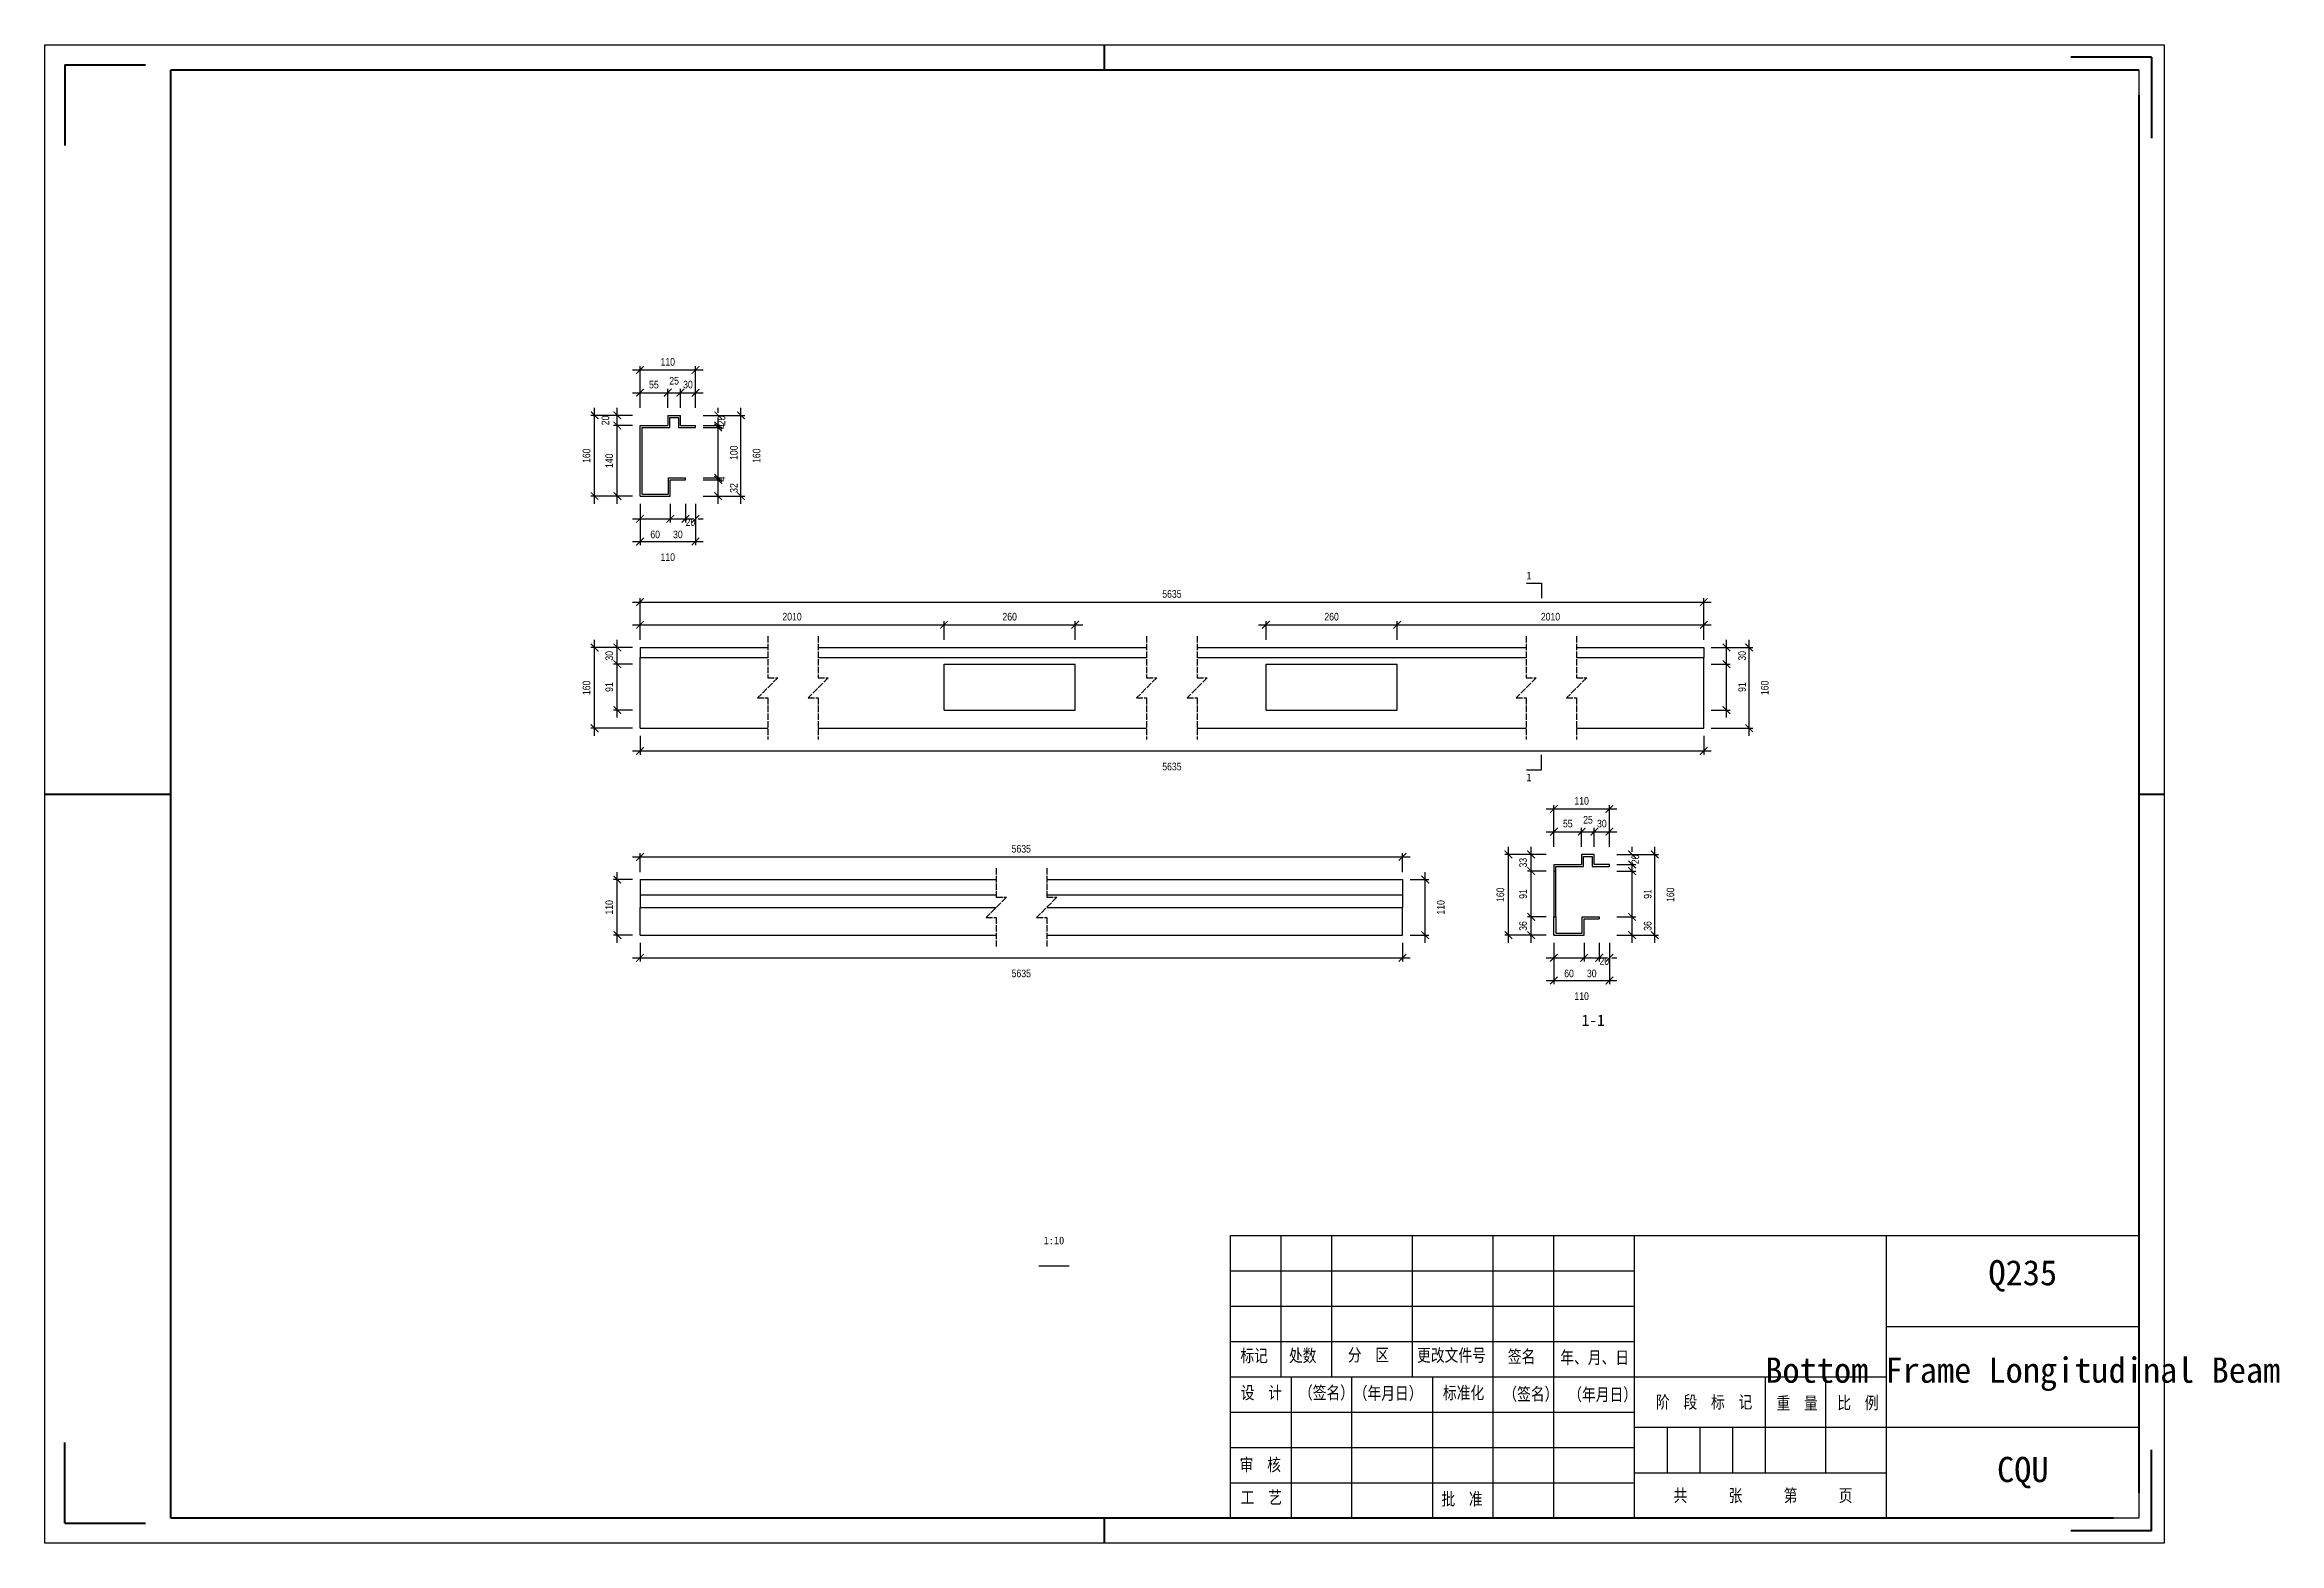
# Model space of a CAD drawing. Header units: millimetres. Extents: x 0 to 1925, y 0 to 4345.
# Drawn here: x 1470 to 1912.8, y 367 to 664 of the extents above; entities that cross this region are included whole.
import ezdxf

# ---------------------------------------------------------------- set-up
doc = ezdxf.new("R2010")
doc.units = ezdxf.units.MM
doc.linetypes.add('DASHED', pattern=[1.524, 1.27, -0.254])
doc.layers.add('总内框线', color=7, linetype='Continuous', lineweight=50)
doc.layers.add('总外框线', color=7, linetype='Continuous', lineweight=30)
doc.styles.add('OpenSansCondensed-Light', font='OpenSansCondensed-Light.ttf')
doc.styles.add('陈杰（2）', font='gbenor.shx', dxfattribs={"width": 0.8, "bigfont": 'gbcbig.shx'})
doc.dimstyles.new('EZDXF', dxfattribs={"dimtxt": 0.25, "dimasz": 0.175, "dimexe": 0.375, "dimexo": 0.125, "dimgap": 0.1, "dimtad": 1, "dimlfac": 100, "dimzin": 12, "dimdsep": 46, "dimtxsty": 'OpenSansCondensed-Light', "dimblk": 'ARCHTICK', "dimcen": 2.5, "dimazin": 3, "dimtfac": 0.5, "dimtmove": 2, "dimatfit": 3, "dimarcsym": 0})

# ---------------------------------------------------------------- blocks, each defined once
blk = doc.blocks.new('_ARCHTICK')
at = {"color": 0, "linetype": 'ByBlock', "const_width": 0.15}
blk.add_lwpolyline([(-0.5, -0.5), (0.5, 0.5)], dxfattribs=at)

msp = doc.modelspace()

# ---------------------------------------------------------------- linework, layer by layer
for p, q in [((1885, 659), (1885, 474)), ((1593.47901, 590.53373), (1595.97901, 590.53373)), ((1593.47901, 590.53373), (1593.47901, 588.53373)), ((1593.87901, 590.13373), (1595.57901, 590.13373)), ((1593.87901, 588.13373), (1593.87901, 590.13373)), ((1595.57901, 590.13373), (1595.57901, 588.13373)), ((1595.97901, 588.53373), (1595.97901, 590.53373)), ((1587.97901, 574.53373), (1587.97901, 588.53373)), ((1587.97901, 588.53373), (1593.47901, 588.53373)), ((1588.37901, 588.13373), (1593.87901, 588.13373)), ((1588.37901, 574.93373), (1588.37901, 588.13373)), ((1595.57901, 588.13373), (1598.97901, 588.13373)), ((1595.97901, 588.53373), (1598.97901, 588.53373)), ((1598.97901, 588.13373), (1598.97901, 588.53373)), ((1593.57901, 578.13373), (1596.97901, 578.13373)), ((1593.57901, 578.13373), (1593.57901, 574.93373)), ((1593.97901, 577.73373), (1596.97901, 577.73373)), ((1593.97901, 574.53373), (1593.97901, 577.73373)), ((1596.97901, 577.73373), (1596.97901, 578.13373)), ((1587.97901, 574.53373), (1593.97901, 574.53373)), ((1588.37901, 574.93373), (1593.57901, 574.93373)), ((1587.97901, 544.53373), (1587.97901, 542.53373)), ((1587.97901, 544.53373), (1613.27901, 544.53373)), ((1587.97901, 528.53373), (1587.97901, 542.53373)), ((1587.97901, 542.53373), (1613.27901, 542.53373)), ((1623.27901, 544.53373), (1688.37901, 544.53373)), ((1623.27901, 542.53373), (1688.37901, 542.53373)), ((1648.22901, 532.13373), (1648.22901, 541.23373)), ((1648.22901, 541.23373), (1674.22901, 541.23373)), ((1674.22901, 532.13373), (1674.22901, 541.23373)), ((1698.37901, 544.53373), (1763.57901, 544.53373)), ((1698.37901, 542.53373), (1763.57901, 542.53373)), ((1712.02901, 532.13373), (1712.02901, 541.23373)), ((1712.02901, 541.23373), (1738.02901, 541.23373)), ((1738.02901, 532.13373), (1738.02901, 541.23373)), ((1773.57901, 544.53373), (1798.77901, 544.53373)), ((1773.57901, 542.53373), (1798.77901, 542.53373)), ((1798.77901, 544.53373), (1798.77901, 542.53373)), ((1798.77901, 528.53373), (1798.77901, 542.53373)), ((1648.22901, 532.13373), (1674.22901, 532.13373)), ((1712.02901, 532.13373), (1738.02901, 532.13373)), ((1587.97901, 528.53373), (1613.27901, 528.53373)), ((1623.27901, 528.53373), (1688.37901, 528.53373)), ((1698.37901, 528.53373), (1763.57901, 528.53373)), ((1773.57901, 528.53373), (1798.77901, 528.53373)), ((1769.07901, 501.53373), (1769.07901, 500.23373)), ((1769.07901, 501.53373), (1774.57901, 501.53373)), ((1769.47901, 500.23373), (1769.47901, 501.13373)), ((1769.47901, 501.13373), (1774.97901, 501.13373)), ((1774.57901, 503.53373), (1774.57901, 501.53373)), ((1777.07901, 503.53373), (1774.57901, 503.53373)), ((1774.97901, 503.13373), (1776.67901, 503.13373)), ((1774.97901, 501.13373), (1774.97901, 503.13373)), ((1776.67901, 503.13373), (1776.67901, 501.13373)), ((1776.67901, 501.13373), (1780.07901, 501.13373)), ((1777.07901, 501.53373), (1777.07901, 503.53373)), ((1780.07901, 501.53373), (1777.07901, 501.53373)), ((1780.07901, 501.13373), (1780.07901, 501.53373)), ((1587.97901, 498.53373), (1587.97901, 495.53373)), ((1587.97901, 498.53373), (1658.57901, 498.53373)), ((1668.57901, 498.53373), (1739.07901, 498.53373)), ((1739.07901, 498.53373), (1739.07901, 495.53373)), ((1769.07901, 500.23373), (1769.47901, 500.23373)), ((1769.07901, 500.23373), (1769.07901, 491.13373)), ((1769.47901, 491.13373), (1769.47901, 500.23373)), ((1587.97901, 495.53373), (1587.97901, 493.03373)), ((1587.97901, 495.53373), (1658.57901, 495.53373)), ((1587.97901, 493.03373), (1658.57901, 493.03373)), ((1587.97901, 487.53373), (1587.97901, 493.03373)), ((1668.57901, 495.53373), (1739.07901, 495.53373)), ((1668.57901, 493.03373), (1739.07901, 493.03373)), ((1739.07901, 495.53373), (1739.07901, 493.03373)), ((1739.07901, 487.53373), (1739.07901, 493.03373)), ((1587.97901, 487.53373), (1658.57901, 487.53373)), ((1668.57901, 487.53373), (1739.07901, 487.53373)), ((1769.07901, 491.13373), (1769.47901, 491.13373)), ((1769.07901, 487.53373), (1769.07901, 491.13373)), ((1769.07901, 487.53373), (1775.07901, 487.53373)), ((1769.47901, 491.13373), (1769.47901, 487.93373)), ((1769.47901, 487.93373), (1774.67901, 487.93373)), ((1774.67901, 487.93373), (1774.67901, 491.13373)), ((1774.67901, 491.13373), (1778.07901, 491.13373)), ((1775.07901, 490.73373), (1778.07901, 490.73373)), ((1775.07901, 487.53373), (1775.07901, 490.73373)), ((1778.07901, 491.13373), (1778.07901, 490.73373)), ((1705, 428), (1885, 428)), ((1705, 372), (1705, 428)), ((1715, 428), (1715, 400)), ((1725, 428), (1725, 400)), ((1741, 428), (1741, 400)), ((1757, 428), (1757, 400)), ((1769, 428), (1769, 372)), ((1785, 428), (1785, 372)), ((1835, 372), (1835, 428)), ((1885, 428), (1885, 372)), ((1667, 422), (1673, 422)), ((1705, 421), (1785, 421)), ((1705, 414), (1785, 414)), ((1835, 410), (1885, 410)), ((1705, 407), (1785, 407)), ((1705, 400), (1835, 400)), ((1717, 400), (1717, 372)), ((1729, 400), (1729, 372)), ((1745, 400), (1745, 372)), ((1757, 400), (1757, 372)), ((1811, 381), (1811, 400)), ((1823, 381), (1823, 400)), ((1705, 393), (1785, 393)), ((1785, 390), (1835, 390)), ((1791.5, 390), (1791.5, 381)), ((1798, 390), (1798, 381)), ((1804.5, 390), (1804.5, 381)), ((1835, 390), (1885, 390)), ((1705, 386), (1785, 386)), ((1785, 381), (1835, 381)), ((1705, 379), (1785, 379)), ((1885, 372), (1705, 372))]:
    msp.add_line(p, q)
at = {"linetype": 'DASHED'}
for p, q in [((1613.27901, 546.78373), (1613.27901, 538.53373)), ((1623.27901, 546.78373), (1623.27901, 538.53373)), ((1688.37901, 546.78373), (1688.37901, 538.53373)), ((1698.37901, 546.78373), (1698.37901, 538.53373)), ((1763.57901, 546.78373), (1763.57901, 538.53373)), ((1773.57901, 546.78373), (1773.57901, 538.53373)), ((1615.27901, 538.53373), (1611.27901, 534.53373)), ((1613.27901, 538.53373), (1615.27901, 538.53373)), ((1625.27901, 538.53373), (1621.27901, 534.53373)), ((1623.27901, 538.53373), (1625.27901, 538.53373)), ((1690.37901, 538.53373), (1686.37901, 534.53373)), ((1688.37901, 538.53373), (1690.37901, 538.53373)), ((1700.37901, 538.53373), (1696.37901, 534.53373)), ((1698.37901, 538.53373), (1700.37901, 538.53373)), ((1765.57901, 538.53373), (1761.57901, 534.53373)), ((1763.57901, 538.53373), (1765.57901, 538.53373)), ((1775.57901, 538.53373), (1771.57901, 534.53373)), ((1773.57901, 538.53373), (1775.57901, 538.53373)), ((1611.27901, 534.53373), (1613.27901, 534.53373)), ((1613.27901, 534.53373), (1613.27901, 526.28373)), ((1621.27901, 534.53373), (1623.27901, 534.53373)), ((1623.27901, 534.53373), (1623.27901, 526.28373)), ((1686.37901, 534.53373), (1688.37901, 534.53373)), ((1688.37901, 534.53373), (1688.37901, 526.28373)), ((1696.37901, 534.53373), (1698.37901, 534.53373)), ((1698.37901, 534.53373), (1698.37901, 526.28373)), ((1761.57901, 534.53373), (1763.57901, 534.53373)), ((1763.57901, 534.53373), (1763.57901, 526.28373)), ((1771.57901, 534.53373), (1773.57901, 534.53373)), ((1773.57901, 534.53373), (1773.57901, 526.28373)), ((1658.57901, 500.78373), (1658.57901, 495.03373)), ((1668.57901, 500.78373), (1668.57901, 495.03373)), ((1660.57901, 495.03373), (1656.57901, 491.03373)), ((1658.57901, 495.03373), (1660.57901, 495.03373)), ((1670.57901, 495.03373), (1666.57901, 491.03373)), ((1668.57901, 495.03373), (1670.57901, 495.03373)), ((1656.57901, 491.03373), (1658.57901, 491.03373)), ((1658.57901, 491.03373), (1658.57901, 485.28373)), ((1666.57901, 491.03373), (1668.57901, 491.03373)), ((1668.57901, 491.03373), (1668.57901, 485.28373))]:
    msp.add_line(p, q, dxfattribs=at)
for points in [[(1763.64631, 557.28373), (1766.64631, 557.28373), (1766.64631, 554.28373)], [(1763.64631, 520.28373), (1766.64631, 520.28373), (1766.64631, 523.28373)]]:
    msp.add_lwpolyline(points)
at = {"layer": '总内框线'}
for p, q in [((1474, 660), (1474, 644)), ((1474, 660), (1490, 660)), ((1680, 659), (1680, 664)), ((1887.5, 661.5), (1871.5, 661.5)), ((1887.5, 661.5), (1887.5, 645.5)), ((1495, 372), (1495, 659)), ((1495, 659), (1885, 659)), ((1885, 654), (1885, 377)), ((1470, 515.5), (1495, 515.5)), ((1885, 515.5), (1890, 515.5)), ((1474, 371), (1474, 387)), ((1887.5, 369.5), (1887.5, 385.5)), ((1880, 372), (1495, 372)), ((1680, 367), (1680, 372)), ((1474, 371), (1490, 371)), ((1887.5, 369.5), (1871.5, 369.5))]:
    msp.add_line(p, q, dxfattribs=at)
at = {"layer": '总外框线'}
for p, q in [((1470, 367), (1470, 664)), ((1470, 664), (1890, 664)), ((1890, 664), (1890, 367)), ((1890, 367), (1470, 367))]:
    msp.add_line(p, q, dxfattribs=at)

# ---------------------------------------------------------------- texts
for s, height, p in [('1', 1.5, (1763.64631, 558.03373)), ('1', 1.5, (1763.64631, 518.03373)), ('1-1', 2.25, (1774.57901, 469.53373))]:
    msp.add_text(s, height=height).set_placement(p)
at = {"attachment_point": 5}
for s, insert, char_height in [('1:10', (1670, 427), 1.5), ('Q235', (1862, 420), 5), ('Bottom Frame Longitudinal Beam', (1862, 400.5), 5), ('CQU', (1862, 381), 5)]:
    msp.add_mtext(s, dxfattribs=dict(at, insert=insert, char_height=char_height))
at = {"char_height": 2.5, "width": 93.0192856, "attachment_point": 1, "style": '陈杰（2）'}
for s, insert in [('{\\fSimSun|b0|i0|c134|p2;标记}', (1706.95482, 405.44053)), ('{\\fSimSun|b0|i0|c134|p2;处数}', (1716.57596, 405.45543)), ('{\\fSimSun|b0|i0|c134|p2;分\u3000区}', (1728.23692, 405.57959)), ('{\\fSimSun|b0|i0|c134|p2;更改文件号}', (1741.97169, 405.52496)), ('{\\fSimSun|b0|i0|c134|p2;签名}', (1759.95608, 405.2667)), ('{\\fSimSun|b0|i0|c134|p2;年、月、日}', (1770.35064, 405.07301)), ('{\\fSimSun|b0|i0|c134|p2;设\u3000计}', (1707.01432, 398.10007)), ('{\\fSimSun|b0|i0|c134|p2;（签名）}', (1718.55629, 398.10007)), ('{\\fSimSun|b0|i0|c134|p2;\u3000（年月日）}', (1726.68156, 397.98584)), ('{\\fSimSun|b0|i0|c134|p2;标准化}', (1747.08823, 398.08517)), ('{\\fSimSun|b0|i0|c134|p2;（签名）}', (1759.05516, 397.83685)), ('{\\fSimSun|b0|i0|c134|p2;（年月日）}', (1771.923, 397.73752)), ('{\\fSimSun|b0|i0|c134|p2;阶\u3000段\u3000标\u3000记}', (1789.30395, 396.25254)), ('{\\fSimSun|b0|i0|c134|p2;重\u3000量}', (1813.18681, 396.02408)), ('{\\fSimSun|b0|i0|c134|p2;比\u3000例}', (1825.23873, 396.09361)), ('{\\fSimSun|b0|i0|c134|p2;审\u3000核}', (1706.81034, 383.83138)), ('{\\fSimSun|b0|i0|c134|p2;工\u3000艺}', (1707.01432, 377.34515)), ('{\\fSimSun|b0|i0|c134|p2;批\u3000准}', (1746.78226, 377.0273)), ('{\\fSimSun|b0|i0|c134|p2;共\u3000\u3000\u3000张\u3000\u3000\u3000第\u3000\u3000\u3000页}', (1792.79713, 377.72757))]:
    msp.add_mtext(s, dxfattribs=dict(at, insert=insert))

# ---------------------------------------------------------------- dimensions: what is measured, and where the dimension line sits
for base, p1, p2, location, text, override in [((1587.97901, 599.53373), (1587.97901, 590.53373), (1598.97901, 590.53373), (1593.47901, 601.13373), '110', {"dimtxt": 1.5, "dimasz": 1.5, "dimexe": 0.75, "dimexo": 1.5, "dimtad": 1, "dimlfac": 10, "dimblk": 'ARCHTICK', "dimsah": 0, "dimtsz": 0, "dimdle": 1.5, "dimtmove": 2}), ((1587.97901, 565.53373), (1587.97901, 574.53373), (1598.97901, 574.53373), (1593.47901, 562.43373), '110', {"dimtxt": 1.5, "dimasz": 1.5, "dimexe": 0.75, "dimexo": 1.5, "dimtad": 4, "dimlfac": 10, "dimblk": 'ARCHTICK', "dimsah": 0, "dimtsz": 0, "dimdle": 1.5, "dimtmove": 2}), ((1587.97901, 553.53373), (1587.97901, 544.53373), (1798.77901, 544.53373), (1693.37901, 555.13373), '5635', {"dimtxt": 1.5, "dimasz": 1.5, "dimexe": 0.75, "dimexo": 1.5, "dimtad": 1, "dimlfac": 10, "dimblk": 'ARCHTICK', "dimsah": 0, "dimtsz": 0, "dimdle": 1.5, "dimtmove": 2}), ((1587.97901, 549.03373), (1587.97901, 544.53373), (1648.22901, 544.53373), (1618.10401, 550.63373), '2010', {"dimtxt": 1.5, "dimasz": 1.5, "dimexe": 0.75, "dimexo": 1.5, "dimtad": 1, "dimlfac": 10, "dimblk": 'ARCHTICK', "dimsah": 0, "dimtsz": 0, "dimdle": 1.5, "dimtmove": 2}), ((1738.02901, 549.03373), (1738.02901, 544.53373), (1798.77901, 544.53373), (1768.40401, 550.63373), '2010', {"dimtxt": 1.5, "dimasz": 1.5, "dimexe": 0.75, "dimexo": 1.5, "dimtad": 1, "dimlfac": 10, "dimblk": 'ARCHTICK', "dimsah": 0, "dimtsz": 0, "dimdle": 1.5, "dimtmove": 2}), ((1587.97901, 524.03373), (1587.97901, 528.53373), (1798.77901, 528.53373), (1693.37901, 520.93373), '5635', {"dimtxt": 1.5, "dimasz": 1.5, "dimexe": 0.75, "dimexo": 1.5, "dimtad": 4, "dimlfac": 10, "dimblk": 'ARCHTICK', "dimsah": 0, "dimtsz": 0, "dimdle": 1.5, "dimtmove": 2}), ((1587.97901, 503.03373), (1587.97901, 498.53373), (1739.07901, 498.53373), (1663.52901, 504.63373), '5635', {"dimtxt": 1.5, "dimasz": 1.5, "dimexe": 0.75, "dimexo": 1.5, "dimtad": 1, "dimlfac": 10, "dimblk": 'ARCHTICK', "dimsah": 0, "dimtsz": 0, "dimdle": 1.5, "dimtmove": 2}), ((1587.97901, 483.03373), (1587.97901, 487.53373), (1739.07901, 487.53373), (1663.52901, 479.93373), '5635', {"dimtxt": 1.5, "dimasz": 1.5, "dimexe": 0.75, "dimexo": 1.5, "dimtad": 4, "dimlfac": 10, "dimblk": 'ARCHTICK', "dimsah": 0, "dimtsz": 0, "dimdle": 1.5, "dimtmove": 2})]:
    msp.add_linear_dim(base=base, p1=p1, p2=p2, location=location, text=text, dimstyle='EZDXF', override=override).render()
for base, p1, p2, location, override in [((1593.47901, 595.03373), (1593.47901, 590.53373), (1595.97901, 590.53373), (1594.72901, 597.38373), {"dimtxt": 1.5, "dimasz": 1.5, "dimexe": 0.75, "dimexo": 1.5, "dimtad": 1, "dimlfac": 10, "dimblk": 'ARCHTICK', "dimsah": 0, "dimtsz": 0, "dimdle": 1.5, "dimtmove": 2}), ((1587.97901, 595.03373), (1587.97901, 590.53373), (1593.47901, 590.53373), (1590.72901, 596.63373), {"dimtxt": 1.5, "dimasz": 1.5, "dimexe": 0.75, "dimexo": 1.5, "dimtad": 1, "dimlfac": 10, "dimblk": 'ARCHTICK', "dimsah": 0, "dimtsz": 0, "dimdle": 1.5, "dimtmove": 2}), ((1595.97901, 595.03373), (1595.97901, 590.53373), (1598.97901, 590.53373), (1597.47901, 596.63373), {"dimtxt": 1.5, "dimasz": 1.5, "dimexe": 0.75, "dimexo": 1.5, "dimtad": 1, "dimlfac": 10, "dimblk": 'ARCHTICK', "dimsah": 0, "dimtsz": 0, "dimdle": 1.5, "dimtmove": 2}), ((1587.97901, 570.03373), (1587.97901, 574.53373), (1593.97901, 574.53373), (1590.97901, 566.93373), {"dimtxt": 1.5, "dimasz": 1.5, "dimexe": 0.75, "dimexo": 1.5, "dimtad": 4, "dimlfac": 10, "dimblk": 'ARCHTICK', "dimsah": 0, "dimtsz": 0, "dimdle": 1.5, "dimtmove": 2}), ((1593.97901, 570.03373), (1593.97901, 574.53373), (1596.97901, 574.53373), (1595.47901, 566.93373), {"dimtxt": 1.5, "dimasz": 1.5, "dimexe": 0.75, "dimexo": 1.5, "dimtad": 4, "dimlfac": 10, "dimblk": 'ARCHTICK', "dimsah": 0, "dimtsz": 0, "dimdle": 1.5, "dimtmove": 2}), ((1596.97901, 570.03373), (1596.97901, 574.53373), (1598.97901, 574.53373), (1597.97901, 569.38373), {"dimtxt": 1.5, "dimasz": 1.5, "dimexe": 0.75, "dimexo": 1.5, "dimtad": 4, "dimlfac": 10, "dimblk": 'ARCHTICK', "dimsah": 0, "dimtsz": 0, "dimdle": 1.5, "dimtmove": 2}), ((1648.22901, 549.03373), (1648.22901, 544.53373), (1674.22901, 544.53373), (1661.22901, 550.63373), {"dimtxt": 1.5, "dimasz": 1.5, "dimexe": 0.75, "dimexo": 1.5, "dimtad": 1, "dimlfac": 10, "dimblk": 'ARCHTICK', "dimsah": 0, "dimtsz": 0, "dimdle": 1.5, "dimtmove": 2}), ((1712.02901, 549.03373), (1712.02901, 544.53373), (1738.02901, 544.53373), (1725.02901, 550.63373), {"dimtxt": 1.5, "dimasz": 1.5, "dimexe": 0.75, "dimexo": 1.5, "dimtad": 1, "dimlfac": 10, "dimblk": 'ARCHTICK', "dimsah": 0, "dimtsz": 0, "dimdle": 1.5, "dimtmove": 2}), ((1769.07901, 512.53373), (1769.07901, 503.53373), (1780.07901, 503.53373), (1774.57901, 514.13373), {"dimtxt": 1.5, "dimasz": 1.5, "dimexe": 0.75, "dimexo": 1.5, "dimtad": 1, "dimlfac": 10, "dimblk": 'ARCHTICK', "dimsah": 0, "dimtsz": 0, "dimdle": 1.5, "dimtmove": 2}), ((1769.07901, 508.03373), (1769.07901, 503.53373), (1774.57901, 503.53373), (1771.82901, 509.63373), {"dimtxt": 1.5, "dimasz": 1.5, "dimexe": 0.75, "dimexo": 1.5, "dimtad": 1, "dimlfac": 10, "dimblk": 'ARCHTICK', "dimsah": 0, "dimtsz": 0, "dimdle": 1.5, "dimtmove": 2}), ((1774.57901, 508.03373), (1774.57901, 503.53373), (1777.07901, 503.53373), (1775.82901, 510.38373), {"dimtxt": 1.5, "dimasz": 1.5, "dimexe": 0.75, "dimexo": 1.5, "dimtad": 1, "dimlfac": 10, "dimblk": 'ARCHTICK', "dimsah": 0, "dimtsz": 0, "dimdle": 1.5, "dimtmove": 2}), ((1777.07901, 508.03373), (1777.07901, 503.53373), (1780.07901, 503.53373), (1778.57901, 509.63373), {"dimtxt": 1.5, "dimasz": 1.5, "dimexe": 0.75, "dimexo": 1.5, "dimtad": 1, "dimlfac": 10, "dimblk": 'ARCHTICK', "dimsah": 0, "dimtsz": 0, "dimdle": 1.5, "dimtmove": 2}), ((1769.07901, 483.03373), (1769.07901, 487.53373), (1775.07901, 487.53373), (1772.07901, 479.93373), {"dimtxt": 1.5, "dimasz": 1.5, "dimexe": 0.75, "dimexo": 1.5, "dimtad": 4, "dimlfac": 10, "dimblk": 'ARCHTICK', "dimsah": 0, "dimtsz": 0, "dimdle": 1.5, "dimtmove": 2}), ((1769.07901, 478.53373), (1769.07901, 487.53373), (1780.07901, 487.53373), (1774.57901, 475.43373), {"dimtxt": 1.5, "dimasz": 1.5, "dimexe": 0.75, "dimexo": 1.5, "dimtad": 4, "dimlfac": 10, "dimblk": 'ARCHTICK', "dimsah": 0, "dimtsz": 0, "dimdle": 1.5, "dimtmove": 2}), ((1775.07901, 483.03373), (1775.07901, 487.53373), (1778.07901, 487.53373), (1776.57901, 479.93373), {"dimtxt": 1.5, "dimasz": 1.5, "dimexe": 0.75, "dimexo": 1.5, "dimtad": 4, "dimlfac": 10, "dimblk": 'ARCHTICK', "dimsah": 0, "dimtsz": 0, "dimdle": 1.5, "dimtmove": 2}), ((1778.07901, 483.03373), (1778.07901, 487.53373), (1780.07901, 487.53373), (1779.07901, 482.38373), {"dimtxt": 1.5, "dimasz": 1.5, "dimexe": 0.75, "dimexo": 1.5, "dimtad": 4, "dimlfac": 10, "dimblk": 'ARCHTICK', "dimsah": 0, "dimtsz": 0, "dimdle": 1.5, "dimtmove": 2})]:
    msp.add_linear_dim(base=base, p1=p1, p2=p2, location=location, dimstyle='EZDXF', override=override).render()
for base, p1, p2, location, text, override in [((1578.97901, 574.53373), (1587.97901, 574.53373), (1587.97901, 590.53373), (1577.37901, 582.53373), '160', {"dimtxt": 1.5, "dimasz": 1.5, "dimexe": 0.75, "dimexo": 1.5, "dimtad": 1, "dimlfac": 10, "dimblk": 'ARCHTICK', "dimsah": 0, "dimtsz": 0, "dimdle": 1.5, "dimtmove": 2}), ((1607.97901, 574.53373), (1598.97901, 574.53373), (1598.97901, 590.53373), (1611.07901, 582.53373), '160', {"dimtxt": 1.5, "dimasz": 1.5, "dimexe": 0.75, "dimexo": 1.5, "dimtad": 4, "dimlfac": 10, "dimblk": 'ARCHTICK', "dimsah": 0, "dimtsz": 0, "dimdle": 1.5, "dimtmove": 2}), ((1578.97901, 528.53373), (1587.97901, 528.53373), (1587.97901, 544.53373), (1577.37901, 536.53373), '160', {"dimtxt": 1.5, "dimasz": 1.5, "dimexe": 0.75, "dimexo": 1.5, "dimtad": 1, "dimlfac": 10, "dimblk": 'ARCHTICK', "dimsah": 0, "dimtsz": 0, "dimdle": 1.5, "dimtmove": 2}), ((1583.47901, 541.23373), (1587.97901, 541.23373), (1587.97901, 544.53373), (1581.87901, 542.88373), '30', {"dimtxt": 1.5, "dimasz": 1.5, "dimexe": 0.75, "dimexo": 1.5, "dimtad": 1, "dimlfac": 10, "dimblk": 'ARCHTICK', "dimsah": 0, "dimtsz": 0, "dimdle": 1.5, "dimtmove": 2}), ((1803.27901, 541.23373), (1798.77901, 541.23373), (1798.77901, 544.53373), (1806.37901, 542.88373), '30', {"dimtxt": 1.5, "dimasz": 1.5, "dimexe": 0.75, "dimexo": 1.5, "dimtad": 4, "dimlfac": 10, "dimblk": 'ARCHTICK', "dimsah": 0, "dimtsz": 0, "dimdle": 1.5, "dimtmove": 2}), ((1807.77901, 528.53373), (1798.77901, 528.53373), (1798.77901, 544.53373), (1810.87901, 536.53373), '160', {"dimtxt": 1.5, "dimasz": 1.5, "dimexe": 0.75, "dimexo": 1.5, "dimtad": 4, "dimlfac": 10, "dimblk": 'ARCHTICK', "dimsah": 0, "dimtsz": 0, "dimdle": 1.5, "dimtmove": 2}), ((1583.47901, 487.53373), (1587.97901, 487.53373), (1587.97901, 498.53373), (1581.87901, 493.03373), '110', {"dimtxt": 1.5, "dimasz": 1.5, "dimexe": 0.75, "dimexo": 1.5, "dimtad": 1, "dimlfac": 10, "dimblk": 'ARCHTICK', "dimsah": 0, "dimtsz": 0, "dimdle": 1.5, "dimtmove": 2}), ((1743.57901, 487.53373), (1739.07901, 487.53373), (1739.07901, 498.53373), (1746.67901, 493.03373), '110', {"dimtxt": 1.5, "dimasz": 1.5, "dimexe": 0.75, "dimexo": 1.5, "dimtad": 4, "dimlfac": 10, "dimblk": 'ARCHTICK', "dimsah": 0, "dimtsz": 0, "dimdle": 1.5, "dimtmove": 2})]:
    msp.add_linear_dim(base=base, p1=p1, p2=p2, angle=90, location=location, text=text, dimstyle='EZDXF', override=override).render()
for base, p1, p2, location, override in [((1583.47901, 588.53373), (1587.97901, 588.53373), (1587.97901, 590.53373), (1581.12901, 589.53373), {"dimtxt": 1.5, "dimasz": 1.5, "dimexe": 0.75, "dimexo": 1.5, "dimtad": 1, "dimlfac": 10, "dimblk": 'ARCHTICK', "dimsah": 0, "dimtsz": 0, "dimdle": 1.5, "dimtmove": 2}), ((1583.47901, 574.53373), (1587.97901, 574.53373), (1587.97901, 588.53373), (1581.87901, 581.53373), {"dimtxt": 1.5, "dimasz": 1.5, "dimexe": 0.75, "dimexo": 1.5, "dimtad": 1, "dimlfac": 10, "dimblk": 'ARCHTICK', "dimsah": 0, "dimtsz": 0, "dimdle": 1.5, "dimtmove": 2}), ((1603.47901, 588.53373), (1598.97901, 588.53373), (1598.97901, 590.53373), (1604.12901, 589.53373), {"dimtxt": 1.5, "dimasz": 1.5, "dimexe": 0.75, "dimexo": 1.5, "dimtad": 4, "dimlfac": 10, "dimblk": 'ARCHTICK', "dimsah": 0, "dimtsz": 0, "dimdle": 1.5, "dimtmove": 2}), ((1603.47901, 588.13373), (1598.97901, 588.13373), (1598.97901, 588.53373), (1604.12901, 588.33373), {"dimtxt": 1.5, "dimasz": 1.5, "dimexe": 0.75, "dimexo": 1.5, "dimtad": 4, "dimlfac": 10, "dimblk": 'ARCHTICK', "dimsah": 0, "dimtsz": 0, "dimdle": 1.5, "dimtmove": 2}), ((1603.47901, 578.13373), (1598.97901, 578.13373), (1598.97901, 588.13373), (1606.57901, 583.13373), {"dimtxt": 1.5, "dimasz": 1.5, "dimexe": 0.75, "dimexo": 1.5, "dimtad": 4, "dimlfac": 10, "dimblk": 'ARCHTICK', "dimsah": 0, "dimtsz": 0, "dimdle": 1.5, "dimtmove": 2}), ((1603.47901, 577.73373), (1598.97901, 577.73373), (1598.97901, 578.13373), (1604.12901, 577.93373), {"dimtxt": 1.5, "dimasz": 1.5, "dimexe": 0.75, "dimexo": 1.5, "dimtad": 4, "dimlfac": 10, "dimblk": 'ARCHTICK', "dimsah": 0, "dimtsz": 0, "dimdle": 1.5, "dimtmove": 2}), ((1603.47901, 574.53373), (1598.97901, 574.53373), (1598.97901, 577.73373), (1606.57901, 576.13373), {"dimtxt": 1.5, "dimasz": 1.5, "dimexe": 0.75, "dimexo": 1.5, "dimtad": 4, "dimlfac": 10, "dimblk": 'ARCHTICK', "dimsah": 0, "dimtsz": 0, "dimdle": 1.5, "dimtmove": 2}), ((1583.47901, 532.13373), (1587.97901, 532.13373), (1587.97901, 541.23373), (1581.87901, 536.68373), {"dimtxt": 1.5, "dimasz": 1.5, "dimexe": 0.75, "dimexo": 1.5, "dimtad": 1, "dimlfac": 10, "dimblk": 'ARCHTICK', "dimsah": 0, "dimtsz": 0, "dimdle": 1.5, "dimtmove": 2}), ((1803.27901, 532.13373), (1798.77901, 532.13373), (1798.77901, 541.23373), (1806.37901, 536.68373), {"dimtxt": 1.5, "dimasz": 1.5, "dimexe": 0.75, "dimexo": 1.5, "dimtad": 4, "dimlfac": 10, "dimblk": 'ARCHTICK', "dimsah": 0, "dimtsz": 0, "dimdle": 1.5, "dimtmove": 2}), ((1760.07901, 487.53373), (1769.07901, 487.53373), (1769.07901, 503.53373), (1758.47901, 495.53373), {"dimtxt": 1.5, "dimasz": 1.5, "dimexe": 0.75, "dimexo": 1.5, "dimtad": 1, "dimlfac": 10, "dimblk": 'ARCHTICK', "dimsah": 0, "dimtsz": 0, "dimdle": 1.5, "dimtmove": 2}), ((1764.57901, 500.23373), (1769.07901, 500.23373), (1769.07901, 503.53373), (1762.97901, 501.88373), {"dimtxt": 1.5, "dimasz": 1.5, "dimexe": 0.75, "dimexo": 1.5, "dimtad": 1, "dimlfac": 10, "dimblk": 'ARCHTICK', "dimsah": 0, "dimtsz": 0, "dimdle": 1.5, "dimtmove": 2}), ((1784.57901, 501.53373), (1780.07901, 501.53373), (1780.07901, 503.53373), (1785.22901, 502.53373), {"dimtxt": 1.5, "dimasz": 1.5, "dimexe": 0.75, "dimexo": 1.5, "dimtad": 4, "dimlfac": 10, "dimblk": 'ARCHTICK', "dimsah": 0, "dimtsz": 0, "dimdle": 1.5, "dimtmove": 2}), ((1789.07901, 487.53373), (1780.07901, 487.53373), (1780.07901, 503.53373), (1792.17901, 495.53373), {"dimtxt": 1.5, "dimasz": 1.5, "dimexe": 0.75, "dimexo": 1.5, "dimtad": 4, "dimlfac": 10, "dimblk": 'ARCHTICK', "dimsah": 0, "dimtsz": 0, "dimdle": 1.5, "dimtmove": 2}), ((1764.57901, 491.13373), (1769.07901, 491.13373), (1769.07901, 500.23373), (1762.97901, 495.68373), {"dimtxt": 1.5, "dimasz": 1.5, "dimexe": 0.75, "dimexo": 1.5, "dimtad": 1, "dimlfac": 10, "dimblk": 'ARCHTICK', "dimsah": 0, "dimtsz": 0, "dimdle": 1.5, "dimtmove": 2}), ((1784.57901, 491.13373), (1780.07901, 491.13373), (1780.07901, 500.23373), (1787.67901, 495.68373), {"dimtxt": 1.5, "dimasz": 1.5, "dimexe": 0.75, "dimexo": 1.5, "dimtad": 4, "dimlfac": 10, "dimblk": 'ARCHTICK', "dimsah": 0, "dimtsz": 0, "dimdle": 1.5, "dimtmove": 2}), ((1764.57901, 487.53373), (1769.07901, 487.53373), (1769.07901, 491.13373), (1762.97901, 489.33373), {"dimtxt": 1.5, "dimasz": 1.5, "dimexe": 0.75, "dimexo": 1.5, "dimtad": 1, "dimlfac": 10, "dimblk": 'ARCHTICK', "dimsah": 0, "dimtsz": 0, "dimdle": 1.5, "dimtmove": 2}), ((1784.57901, 487.53373), (1780.07901, 487.53373), (1780.07901, 491.13373), (1787.67901, 489.33373), {"dimtxt": 1.5, "dimasz": 1.5, "dimexe": 0.75, "dimexo": 1.5, "dimtad": 4, "dimlfac": 10, "dimblk": 'ARCHTICK', "dimsah": 0, "dimtsz": 0, "dimdle": 1.5, "dimtmove": 2})]:
    msp.add_linear_dim(base=base, p1=p1, p2=p2, angle=90, location=location, dimstyle='EZDXF', override=override).render()

doc.saveas('drawing.dxf')
